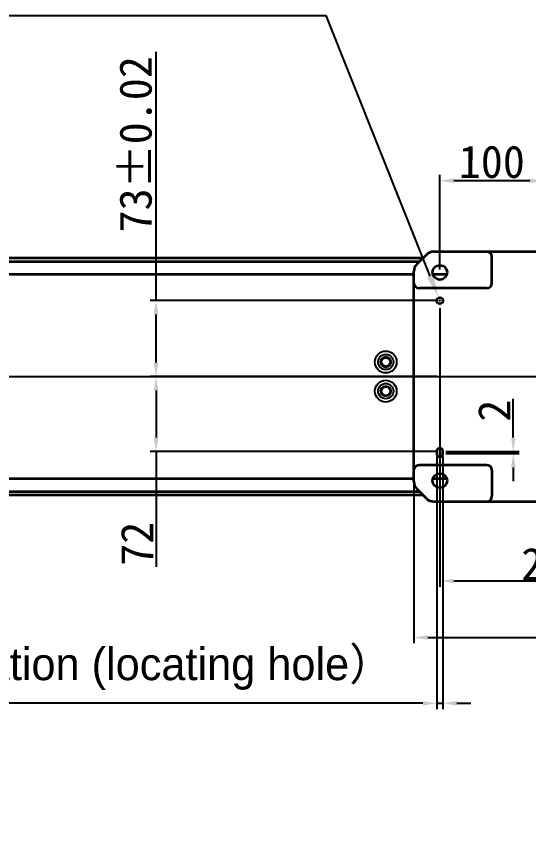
# Model space of a CAD drawing. Header units: millimetres. Extents: x 4086 to 8300, y 123 to 1549.
# Drawn here: x 6876.7 to 6987.4, y 1251.9 to 1430.3 of the extents above; entities that cross this region are included whole.
import ezdxf

# ---------------------------------------------------------------- set-up
doc = ezdxf.new("R2010")
doc.units = ezdxf.units.MM
doc.linetypes.add('PHANTOM', pattern=[0.8, 0.45, -0.05, 0.1, -0.05, 0.1, -0.05])
doc.layers.add('中心线', color=7, linetype='Continuous')
for name, color, linetype, lineweight in [('标注', 7, 'Continuous', 25), ('粗线', 7, 'PHANTOM', 35), ('粗线层', 7, 'Continuous', 35)]:
    doc.layers.add(name, color=color, linetype=linetype, lineweight=lineweight)
doc.styles.get("Standard").update_dxf_attribs({"font": 'simsun.ttc'})
doc.dimstyles.new('直径标注', dxfattribs={"dimtxt": 5, "dimasz": 5, "dimexe": 1.5, "dimexo": 0, "dimtad": 1, "dimtoh": 1, "dimdec": 0, "dimlfac": 10, "dimdsep": 46, "dimtxsty": 'Standard', "dimblk": '_FILLED', "dimcen": 0.09, "dimadec": 0, "dimazin": 0, "dimtol": 1, "dimtp": 0.001, "dimtm": 0.001, "dimtfac": 1, "dimtdec": 0, "dimtofl": 0, "dimtmove": 0, "dimatfit": 3, "dimldrblk": '_FILLED', "dimfxl": 1, "dimtolj": 1, "dimarcsym": 0})
doc.dimstyles.new('直线标注', dxfattribs={"dimtxt": 7, "dimasz": 3, "dimexe": 1.25, "dimexo": 0.625, "dimtad": 1, "dimlfac": 4, "dimdsep": 46, "dimtxsty": 'Standard', "dimcen": 2.5, "dimadec": 0, "dimazin": 0, "dimtm": 1e-09, "dimtfac": 1, "dimtmove": 0, "dimatfit": 3, "dimfxl": 1, "dimarcsym": 0})

# ---------------------------------------------------------------- blocks, each defined once
blk = doc.blocks.new('*D2165')
at = {"layer": 'Defpoints', "color": 0}
for p in [(6962.58, 1332.19), (7034.36, 1329.74), (7034.36, 1296.03)]:
    blk.add_point(p, dxfattribs=at)
at = {"layer": '标注', "color": 0, "linetype": 'Continuous', "lineweight": -2}
for p, q in [((6962.58, 1331.56), (6962.58, 1294.78)), ((7034.36, 1329.12), (7034.36, 1294.78)), ((6965.58, 1296.03), (7031.36, 1296.03))]:
    blk.add_line(p, q, dxfattribs=at)
at = {"layer": '标注', "color": 0}
for points in [[(6965.58, 1296.53), (6965.58, 1295.53), (6962.58, 1296.03)], [(7031.36, 1295.53), (7031.36, 1296.53), (7034.36, 1296.03)]]:
    blk.add_solid(points, dxfattribs=at)
at = {"layer": '标注', "color": 0, "insert": (6998.47, 1303.65), "char_height": 7, "attachment_point": 2}
blk.add_mtext('319', dxfattribs=at)
blk = doc.blocks.new('*D2168')
at = {"layer": 'Defpoints', "color": 0}
for p in [(6968.21, 1367.88), (7034.36, 1329.74), (6968.21, 1308.22)]:
    blk.add_point(p, dxfattribs=at)
at = {"layer": '标注', "color": 0, "linetype": 'Continuous', "lineweight": -2}
for p, q in [((6968.21, 1367.25), (6968.21, 1306.97)), ((7034.36, 1329.12), (7034.36, 1306.97)), ((7031.36, 1308.22), (6971.21, 1308.22))]:
    blk.add_line(p, q, dxfattribs=at)
at = {"layer": '标注', "color": 0}
for points in [[(6971.21, 1308.72), (6971.21, 1307.72), (6968.21, 1308.22)], [(7031.36, 1307.72), (7031.36, 1308.72), (7034.36, 1308.22)]]:
    blk.add_solid(points, dxfattribs=at)
at = {"layer": '标注', "color": 0, "insert": (7001.28, 1320.17), "char_height": 7, "attachment_point": 2}
blk.add_mtext('294{\\A1;\\H0.7x;\\S+0.05^  0;}', dxfattribs=at)
blk = doc.blocks.new('*D2170')
at = {"layer": 'Defpoints', "color": 0}
for p in [(6967.53, 1335.79), (6968.88, 1335.79), (6968.88, 1281.81)]:
    blk.add_point(p, dxfattribs=at)
at = {"layer": '标注', "color": 0, "linetype": 'Continuous', "lineweight": -2}
for p, q in [((6967.53, 1335.16), (6967.53, 1280.56)), ((6968.88, 1335.16), (6968.88, 1280.56)), ((6964.53, 1281.81), (6817.06, 1281.81)), ((6967.53, 1281.81), (6968.88, 1281.81)), ((6971.88, 1281.81), (6974.88, 1281.81))]:
    blk.add_line(p, q, dxfattribs=at)
at = {"layer": '标注', "color": 0}
for points in [[(6964.53, 1281.31), (6964.53, 1282.31), (6967.53, 1281.81)], [(6971.88, 1282.31), (6971.88, 1281.31), (6968.88, 1281.81)]]:
    blk.add_solid(points, dxfattribs=at)
at = {"layer": '标注', "color": 0, "insert": (6817.68, 1296.19), "char_height": 7, "attachment_point": 1}
blk.add_mtext('6{\\H0.7x;\\S+0.012^  0;}{\\A1;\\fSource Han Sans CN Normal|b0|i0|c134|p34;\\C7;Penetration (locating hole\\C0;）}', dxfattribs=at)
blk = doc.blocks.new('*D2174')
at = {"layer": 'Defpoints', "color": 0}
for p in [(6968.23, 1394.77), (6990.64, 1384.44), (6968.21, 1374.94)]:
    blk.add_point(p, dxfattribs=at)
at = {"layer": '标注', "color": 0, "linetype": 'Continuous', "lineweight": -2}
for p, q in [((6968.21, 1375.56), (6968.23, 1396.02)), ((6987.66, 1394.75), (6971.23, 1394.76)), ((6990.64, 1385.07), (6990.66, 1395.99))]:
    blk.add_line(p, q, dxfattribs=at)
at = {"layer": '标注', "color": 0}
for points in [[(6971.23, 1395.26), (6971.23, 1394.26), (6968.23, 1394.77)], [(6987.66, 1394.25), (6987.66, 1395.25), (6990.66, 1394.74)]]:
    blk.add_solid(points, dxfattribs=at)
at = {"layer": '标注', "color": 0, "insert": (6979.45, 1402.38), "char_height": 7, "attachment_point": 2, "rotation": 359.9353}
blk.add_mtext('100', dxfattribs=at)
blk = doc.blocks.new('*D2190')
at = {"layer": 'Defpoints', "color": 0}
for p in [(6906.85, 1368.86), (6968.21, 1368.86), (6968.21, 1352.44)]:
    blk.add_point(p, dxfattribs=at)
at = {"layer": '标注', "color": 0, "lineweight": -2}
for p, q in [((6906.85, 1368.86), (6906.85, 1422.66)), ((6967.58, 1368.86), (6905.6, 1368.86)), ((6906.85, 1355.44), (6906.85, 1365.86)), ((6967.58, 1352.44), (6905.6, 1352.44))]:
    blk.add_line(p, q, dxfattribs=at)
at = {"layer": '标注', "color": 0}
for points in [[(6907.35, 1365.86), (6906.35, 1365.86), (6906.85, 1368.86)], [(6906.35, 1355.44), (6907.35, 1355.44), (6906.85, 1352.44)]]:
    blk.add_solid(points, dxfattribs=at)
at = {"layer": '标注', "color": 0, "insert": (6902.46, 1402.64), "char_height": 7, "attachment_point": 5, "rotation": 90}
blk.add_mtext('73±0.02', dxfattribs=at)
blk = doc.blocks.new('*D2191')
at = {"layer": 'Defpoints', "color": 0}
for p in [(6968.21, 1352.44), (6906.85, 1336.24), (6968.21, 1336.24)]:
    blk.add_point(p, dxfattribs=at)
at = {"layer": '标注', "color": 0, "lineweight": -2}
for p, q in [((6967.58, 1352.44), (6905.6, 1352.44)), ((6906.85, 1349.44), (6906.85, 1339.24)), ((6967.58, 1336.24), (6905.6, 1336.24)), ((6906.85, 1336.24), (6906.85, 1311.27))]:
    blk.add_line(p, q, dxfattribs=at)
at = {"layer": '标注', "color": 0}
for points in [[(6907.35, 1349.44), (6906.35, 1349.44), (6906.85, 1352.44)], [(6906.35, 1339.24), (6907.35, 1339.24), (6906.85, 1336.24)]]:
    blk.add_solid(points, dxfattribs=at)
at = {"layer": '标注', "color": 0, "insert": (6902.73, 1316.28), "char_height": 7, "attachment_point": 5, "rotation": 90}
blk.add_mtext('72', dxfattribs=at)
blk = doc.blocks.new('_FILLED')
at = {"color": 0, "linetype": 'ByBlock'}
blk.add_solid([(0, 0), (-1, 0.143), (-1, -0.143)], dxfattribs=at)
blk = doc.blocks.new('*D2205')
at = {"layer": 'Defpoints', "color": 0}
for p in [(6967.96, 1369.49), (6968.46, 1368.23)]:
    blk.add_point(p, dxfattribs=at)
at = {"layer": '粗线层', "color": 0, "lineweight": -2}
for p in [(6828.33, 1430.48), (6966.11, 1374.13)]:
    blk.add_line(p, (6943.64, 1430.48), dxfattribs=at)
at = {"layer": '粗线层', "color": 0}
for p, q in [((6968.12, 1368.86), (6968.3, 1368.86)), ((6968.21, 1368.77), (6968.21, 1368.95))]:
    blk.add_line(p, q, dxfattribs=at)
at = {"layer": '粗线层', "color": 0, "linetype": 'ByBlock', "lineweight": -2, "xscale": 5, "yscale": 5, "zscale": 5, "rotation": 291.7352840088916}
blk.add_blockref('_FILLED', (6967.96, 1369.49), dxfattribs=at)
at = {"layer": '粗线层', "color": 0, "insert": (6885.67, 1437.64), "char_height": 5, "attachment_point": 5}
blk.add_mtext('\\A1;{\\H1.4x;%%C6}{\\H0.98x;\\S+0.012^  0;}{\\A1;\\fSource Han Sans CN Normal|b0|i0|c134|p34;\\C7;Penetration (locating hole\\C0;）}', dxfattribs=at)
blk = doc.blocks.new('*D2206')
at = {"layer": 'Defpoints', "color": 0}
for p in [(6968.88, 1336.24), (6968.88, 1335.79), (6984.09, 1335.79)]:
    blk.add_point(p, dxfattribs=at)
at = {"layer": '粗线层', "color": 0, "lineweight": -2}
for p, q in [((6984.09, 1339.24), (6984.09, 1347.61)), ((6969.51, 1336.24), (6985.34, 1336.24)), ((6969.51, 1335.79), (6985.34, 1335.79)), ((6984.09, 1336.24), (6984.09, 1335.79)), ((6984.09, 1332.79), (6984.09, 1329.79))]:
    blk.add_line(p, q, dxfattribs=at)
at = {"layer": '粗线层', "color": 0}
for points in [[(6983.59, 1339.24), (6984.59, 1339.24), (6984.09, 1336.24)], [(6984.59, 1332.79), (6983.59, 1332.79), (6984.09, 1335.79)]]:
    blk.add_solid(points, dxfattribs=at)
at = {"layer": '粗线层', "color": 0, "insert": (6979.96, 1345.05), "char_height": 7, "attachment_point": 5, "rotation": 90}
blk.add_mtext('2', dxfattribs=at)

msp = doc.modelspace()

# ---------------------------------------------------------------- linework, layer by layer
at = {"color": 7, "linetype": 'Continuous'}
for p, q in [((6955.41571, 1355.5853), (6955.96131, 1356.5303)), ((6955.96131, 1354.6403), (6955.41571, 1355.5853)), ((6955.96131, 1356.5303), (6957.0525, 1356.5303)), ((6957.0525, 1356.5303), (6957.5981, 1355.5853)), ((6957.5981, 1355.5853), (6957.0525, 1354.6403)), ((6957.0525, 1354.6403), (6955.96131, 1354.6403)), ((6955.41571, 1349.2853), (6955.96131, 1350.2303)), ((6955.96131, 1350.2303), (6957.0525, 1350.2303)), ((6957.0525, 1350.2303), (6957.5981, 1349.2853)), ((6955.96131, 1348.3403), (6955.41571, 1349.2853)), ((6957.0525, 1348.3403), (6955.96131, 1348.3403)), ((6957.5981, 1349.2853), (6957.0525, 1348.3403))]:
    msp.add_line(p, q, dxfattribs=at)
msp.add_line((6956.5069, 1352.4353), (6959.10726, 1352.4353))
for centre, radius in [((6956.5069, 1355.5853), 2.3625), ((6956.5069, 1355.5853), 1.65375), ((6956.5069, 1355.5853), 1.1025), ((6956.5069, 1355.5853), 0.945), ((6956.5069, 1355.5853), 0.92925), ((6956.5069, 1349.2853), 2.3625), ((6956.5069, 1349.2853), 1.65375), ((6956.5069, 1349.2853), 1.1025), ((6956.5069, 1349.2853), 0.945), ((6956.5069, 1349.2853), 0.92925)]:
    msp.add_circle(centre, radius, dxfattribs=at)
for points in [[(6956.5069, 1354.4828), (6956.37869, 1354.48434), (6956.12075, 1354.52762), (6955.78403, 1354.7238), (6955.53392, 1355.02093), (6955.39972, 1355.3858), (6955.39813, 1355.77579), (6955.5297, 1356.14269), (6955.7794, 1356.44346), (6956.11816, 1356.64232), (6956.37807, 1356.68646), (6956.5069, 1356.6878)], [(6956.5069, 1356.6878), (6956.63511, 1356.68627), (6956.89305, 1356.64298), (6957.22978, 1356.4468), (6957.47989, 1356.14967), (6957.61409, 1355.7848), (6957.61568, 1355.39481), (6957.4841, 1355.02791), (6957.23441, 1354.72714), (6956.89565, 1354.52828), (6956.63574, 1354.48415), (6956.5069, 1354.4828)], [(6956.5069, 1348.1828), (6956.37869, 1348.18434), (6956.12075, 1348.22762), (6955.78403, 1348.4238), (6955.53392, 1348.72093), (6955.39972, 1349.0858), (6955.39813, 1349.47579), (6955.5297, 1349.84269), (6955.7794, 1350.14346), (6956.11816, 1350.34232), (6956.37807, 1350.38646), (6956.5069, 1350.3878)], [(6956.5069, 1350.3878), (6956.63511, 1350.38627), (6956.89305, 1350.34298), (6957.22978, 1350.1468), (6957.47989, 1349.84967), (6957.61409, 1349.4848), (6957.61568, 1349.09481), (6957.4841, 1348.72791), (6957.23441, 1348.42714), (6956.89565, 1348.22828), (6956.63574, 1348.18415), (6956.5069, 1348.1828)]]:
    msp.add_open_spline(points, degree=3, knots=[0, 0, 0, 0, 0.111623836, 0.222589682, 0.332354335, 0.443229468, 0.55420441, 0.665093147, 0.775718756, 0.887837113, 1, 1, 1, 1], dxfattribs=at)
at = {"layer": '中心线'}
msp.add_line((6701.27173, 1352.4353), (7060.23804, 1352.4353), dxfattribs=at)
at = {"layer": '粗线', "color": 7, "linetype": 'Continuous'}
for p, q in [((6965.29789, 1378.77629), (6963.24091, 1376.71931)), ((6966.88888, 1379.4353), (7030.04992, 1379.4353)), ((6979.4569, 1372.6853), (6979.4569, 1378.3103)), ((6962.5819, 1329.74228), (6962.5819, 1375.12832)), ((6969.6934, 1374.4853), (6966.71966, 1374.4853)), ((6978.3319, 1371.5603), (6963.7069, 1371.5603)), ((6967.5319, 1336.2353), (6967.5319, 1335.7853)), ((6968.8819, 1335.7853), (6968.8819, 1336.2353)), ((6978.3319, 1333.3103), (6963.7069, 1333.3103)), ((6979.4569, 1332.1853), (6979.4569, 1326.5603)), ((6966.7204, 1330.3853), (6969.69415, 1330.3853)), ((6963.24091, 1328.15129), (6965.29789, 1326.09431)), ((6966.88888, 1325.4353), (7030.04992, 1325.4353))]:
    msp.add_line(p, q, dxfattribs=at)
at = {"layer": '粗线', "linetype": 'Continuous'}
for p, q in [((6832.0819, 1378.0853), (6964.6069, 1378.0853)), ((6832.0819, 1377.32645), (6963.84806, 1377.32645)), ((6962.5819, 1374.4853), (6832.0819, 1374.4853)), ((6832.0819, 1330.3853), (6962.5819, 1330.3853)), ((6963.84806, 1327.54415), (6832.0819, 1327.54415)), ((6964.6069, 1326.7853), (6832.0819, 1326.7853))]:
    msp.add_line(p, q, dxfattribs=at)
at = {"layer": '粗线', "color": 7, "linetype": 'Continuous'}
for centre, radius in [((6968.2069, 1374.9353), 1.575), ((6968.2069, 1368.8603), 0.675), ((6968.2069, 1329.9353), 1.575)]:
    msp.add_circle(centre, radius, dxfattribs=at)
for centre, radius, start, end in [((6966.88888, 1377.1853), 2.25, 90, 135), ((6978.3319, 1378.3103), 1.125, 0, 90), ((6964.8319, 1375.12832), 2.25, 135, 180), ((6963.7069, 1372.6853), 1.125, 180, 270), ((6978.3319, 1372.6853), 1.125, 270, 0), ((6968.2069, 1336.2353), 0.675, 0, 180), ((6968.2069, 1335.7853), 0.675, 180, 0), ((6963.7069, 1332.1853), 1.125, 90, 180), ((6978.3319, 1332.1853), 1.125, 0, 90), ((6964.8319, 1329.74228), 2.25, 180, 225), ((6966.88888, 1327.6853), 2.25, 225, 270), ((6978.3319, 1326.5603), 1.125, 270, 0)]:
    msp.add_arc(centre, radius, start, end, dxfattribs=at)

# ---------------------------------------------------------------- dimensions: what is measured, and where the dimension line sits
at = {"layer": '标注'}
dim = msp.add_linear_dim(base=(6906.85413, 1368.8603), p1=(6968.2069, 1352.4353), p2=(6968.2069, 1368.8603), angle=90, text='73±0.02', dimstyle='直线标注', dxfattribs=at)
dim.commit()
dim.dimension.update_dxf_attribs({"geometry": '*D2190', "text_midpoint": (6906.85413, 1402.63921), "dimtype": 160})
at = {"layer": '标注', "linetype": 'Continuous'}
for base, p1, p2, angle, text, picture, middle in [((6968.22932, 1394.76773), (6990.64399, 1384.4423), (6968.2069, 1374.9353), 179.9352542, '100', '*D2174', (6979.44247, 1394.75506)), ((6968.2069, 1308.21745), (7034.3569, 1329.74228), (6968.2069, 1367.87837), 180, '294{\\A1;\\H0.7x;\\S+0.05^  0;}', '*D2168', (7001.2819, 1308.21745))]:
    dim = msp.add_linear_dim(base=base, p1=p1, p2=p2, angle=angle, text=text, dimstyle='直线标注', dxfattribs=at)
    dim.commit()
    dim.dimension.update_dxf_attribs({"geometry": picture, "text_midpoint": middle, "dimtype": 160})
at = {"layer": '标注'}
dim = msp.add_linear_dim(base=(6906.85413, 1336.2353), p1=(6968.2069, 1352.4353), p2=(6968.2069, 1336.2353), angle=90, text='72', dimstyle='直线标注', override={"dimtxsty": 'Standard'}, dxfattribs=at)
dim.commit()
dim.dimension.update_dxf_attribs({"geometry": '*D2191', "text_midpoint": (6906.85413, 1316.27776), "dimtype": 160})
at = {"layer": '标注', "linetype": 'Continuous'}
for base, p1, p2, text, picture, middle in [((6968.8819, 1281.81337), (6967.5319, 1335.7853), (6968.8819, 1335.7853), '6{\\H0.7x;\\S+0.012^  0;}{\\A1;\\fSource Han Sans CN Normal|b0|i0|c134|p34;\\C7;Penetration (locating hole\\C0;）}', '*D2170', (6889.29358, 1281.81337)), ((7034.3569, 1296.02505), (6962.5819, 1332.1853), (7034.3569, 1329.74228), '319', '*D2165', (6998.4694, 1296.02505))]:
    dim = msp.add_linear_dim(base=base, p1=p1, p2=p2, text=text, dimstyle='直线标注', override={"dimtxsty": 'Standard'}, dxfattribs=at)
    dim.commit()
    dim.dimension.update_dxf_attribs({"geometry": picture, "text_midpoint": middle, "dimtype": 160})
at = {"layer": '粗线层'}
dim = msp.add_diameter_dim_2p(p1=(6968.45687, 1368.23329), p2=(6967.95694, 1369.48731), text='{\\H1.4x;%%C6}{\\H0.98x;\\S+0.012^  0;}{\\A1;\\fSource Han Sans CN Normal|b0|i0|c134|p34;\\C7;Penetration (locating hole\\C0;）}', dimstyle='直径标注', override={"dimtxsty": 'Standard'}, dxfattribs=at)
dim.commit()
dim.dimension.update_dxf_attribs({"geometry": '*D2205', "text_midpoint": (6885.67401, 1430.48179), "dimtype": 163})
dim = msp.add_linear_dim(base=(6984.08529, 1335.7853), p1=(6968.8819, 1336.2353), p2=(6968.8819, 1335.7853), angle=90, text='2', dimstyle='直线标注', override={"dimtxsty": 'Standard'}, dxfattribs=at)
dim.commit()
dim.dimension.update_dxf_attribs({"geometry": '*D2206', "text_midpoint": (6984.08529, 1345.05043), "dimtype": 160})

doc.saveas('drawing.dxf')
